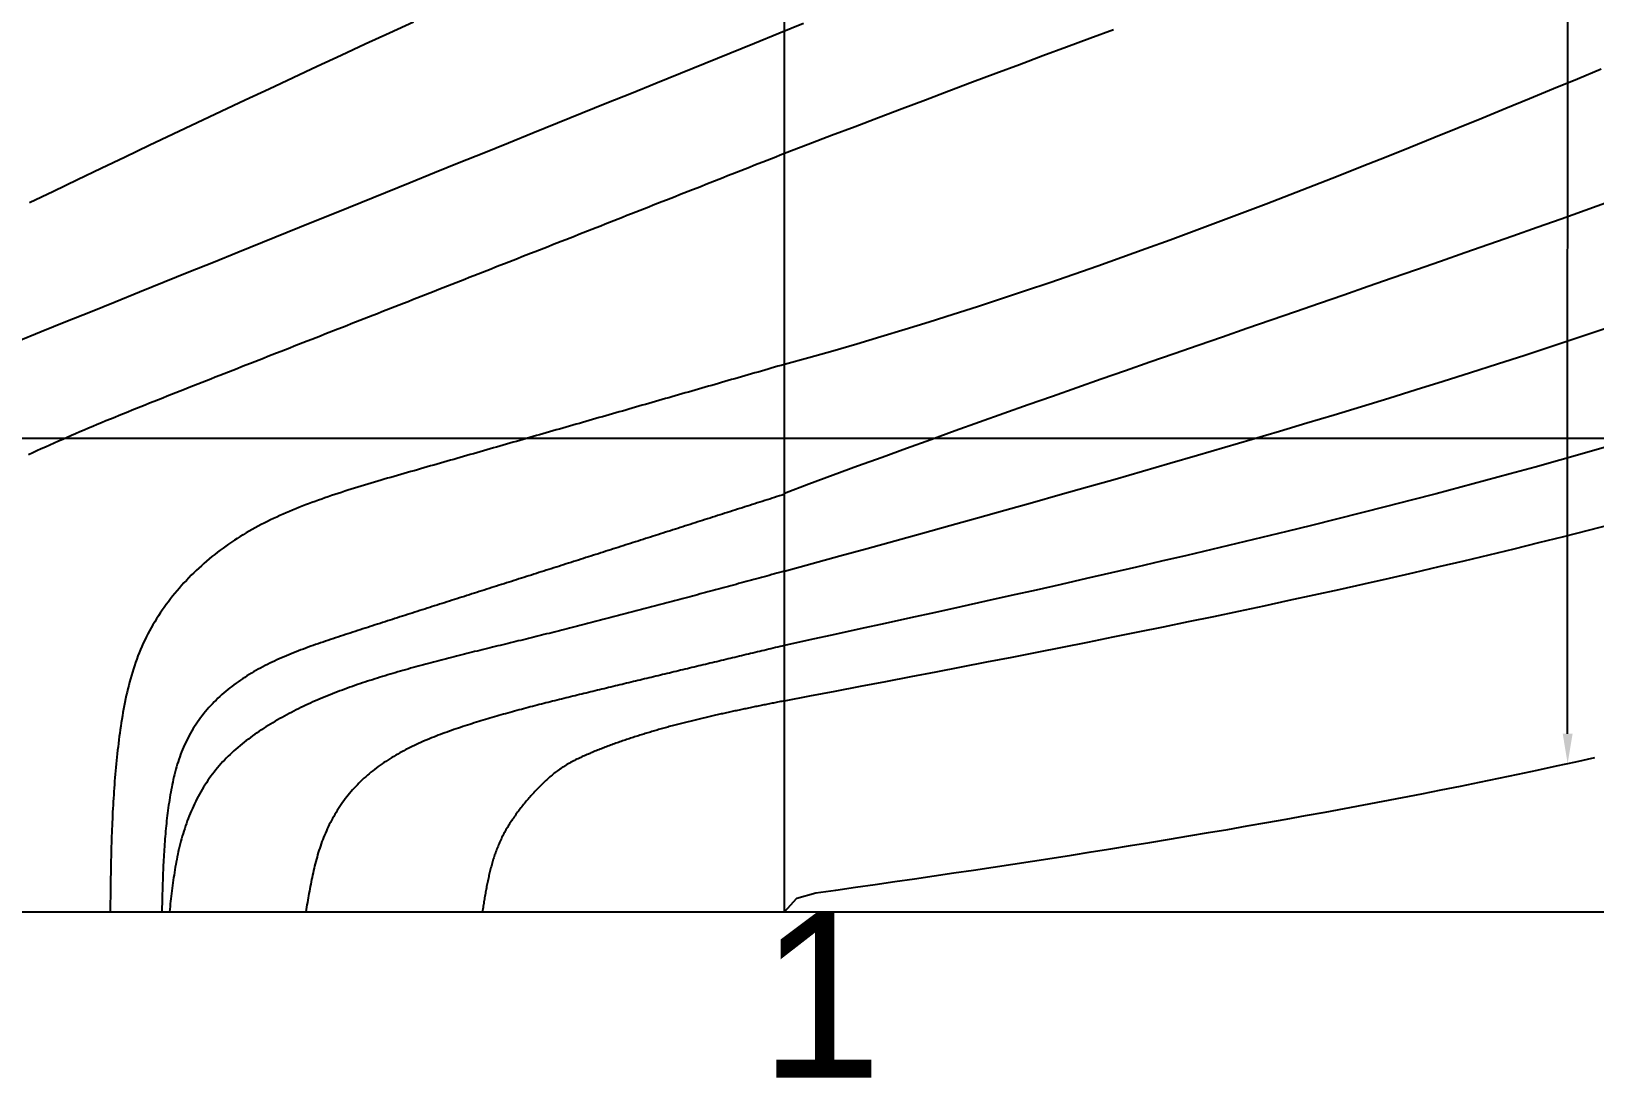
# Model space of a CAD drawing. Extents: x 3 to 181, y 2 to 128.
# Drawn here: x 25.64 to 35.11, y 55.95 to 62.29 of the extents above; entities that cross this region are included whole.
import ezdxf

# ---------------------------------------------------------------- set-up
doc = ezdxf.new("R2010")
doc.units = 0
doc.layers.get('0').update_dxf_attribs({"linetype": 'CONTINUOUS'})

msp = doc.modelspace()

# ---------------------------------------------------------------- linework, layer by layer
for p, q in [((30.2024, 56.9571), (30.2024, 68.4266)), ((30.2024, 56.9571), (30.2024, 68.0986)), ((16.439, 59.8244), (160.9547, 59.8244)), ((16.439, 56.9571), (154.073, 56.9571))]:
    msp.add_line(p, q)
at = {"linetype": 'BYBLOCK'}
msp.add_lwpolyline([(34.9439, 58.0353), (34.9473, 69.7827)], dxfattribs=at)
for points in [[(25.5531, 60.41, 0), (25.702, 60.4701, 0), (25.8508, 60.5301, 0), (25.9996, 60.5902, 0), (26.1485, 60.6503, 0), (26.2973, 60.7104, 0), (26.4462, 60.7705, 0), (26.595, 60.8307, 0), (26.7439, 60.8908, 0), (26.8927, 60.9509, 0), (27.0416, 61.011, 0), (27.1905, 61.0712, 0), (27.3393, 61.1313, 0), (27.4882, 61.1915, 0), (27.6371, 61.2516, 0), (27.786, 61.3118, 0), (27.9349, 61.3719, 0), (28.0837, 61.4321, 0), (28.2326, 61.4923, 0), (28.3815, 61.5525, 0), (28.5304, 61.6127, 0), (28.6793, 61.6729, 0), (28.8283, 61.7331, 0), (28.9772, 61.7934, 0), (29.1261, 61.8536, 0), (29.275, 61.9138, 0), (29.424, 61.9741, 0), (29.5729, 62.0344, 0), (29.7219, 62.0946, 0), (29.8708, 62.1549, 0), (30.0198, 62.2152, 0), (30.1687, 62.2755, 0), (30.3177, 62.3359, 0)], [(25.631, 61.2506, 0), (25.7757, 61.3203, 0), (25.9205, 61.3898, 0), (26.0653, 61.4591, 0), (26.2102, 61.5283, 0), (26.3552, 61.5974, 0), (26.5002, 61.6663, 0), (26.6454, 61.735, 0), (26.7906, 61.8035, 0), (26.9358, 61.8719, 0), (27.0812, 61.9401, 0), (27.2267, 62.0081, 0), (27.3722, 62.0758, 0), (27.5179, 62.1434, 0), (27.6636, 62.2107, 0), (27.8095, 62.2778, 0), (27.9555, 62.3447, 0)], [(30.2024, 61.5493, 0), (30.3447, 61.6036, 0), (30.487, 61.6578, 0), (30.6292, 61.7119, 0), (30.7714, 61.7659, 0), (30.9136, 61.8198, 0), (31.0558, 61.8735, 0), (31.198, 61.9271, 0), (31.3402, 61.9806, 0), (31.4824, 62.0339, 0), (31.6246, 62.0871, 0), (31.7668, 62.1401, 0), (31.9091, 62.193, 0), (32.0513, 62.2458, 0), (32.1936, 62.2984, 0)], [(35.147, 62.0586, 0), (35.0026, 61.9985, 0), (34.8582, 61.9386, 0), (34.7136, 61.8788, 0), (34.569, 61.8193, 0), (34.4243, 61.76, 0), (34.2794, 61.701, 0), (34.1346, 61.6423, 0), (33.9896, 61.5838, 0), (33.8445, 61.5258, 0), (33.6994, 61.4681, 0), (33.5542, 61.4108, 0), (33.409, 61.354, 0), (33.2637, 61.2976, 0), (33.1183, 61.2417, 0), (32.9729, 61.1863, 0), (32.8274, 61.1315, 0), (32.6818, 61.0773, 0), (32.5362, 61.0236, 0), (32.3906, 60.9706, 0), (32.2449, 60.9183, 0), (32.0992, 60.8666, 0), (31.9534, 60.8157, 0), (31.8076, 60.7655, 0), (31.6618, 60.7161, 0), (31.516, 60.6675, 0), (31.3701, 60.6197, 0), (31.2242, 60.5728, 0), (31.0782, 60.5268, 0), (30.9323, 60.4817, 0), (30.7863, 60.4375, 0), (30.6404, 60.3943, 0), (30.4944, 60.3521, 0), (30.3484, 60.3109, 0), (30.2024, 60.2708, 0)], [(25.6245, 59.7254, 0), (25.6503, 59.7374, 0), (25.6761, 59.7493, 0), (25.702, 59.7612, 0), (25.7279, 59.7729, 0), (25.7539, 59.7846, 0), (25.7798, 59.7963, 0), (25.8058, 59.8078, 0), (25.8319, 59.8193, 0), (25.858, 59.8307, 0), (25.8841, 59.842, 0), (25.9102, 59.8533, 0), (25.9364, 59.8645, 0), (25.9626, 59.8757, 0), (25.9888, 59.8868, 0), (26.015, 59.8979, 0), (26.0413, 59.9089, 0), (26.0676, 59.9198, 0), (26.0939, 59.9307, 0), (26.1203, 59.9416, 0), (26.1466, 59.9524, 0), (26.173, 59.9632, 0), (26.1994, 59.974, 0), (26.2258, 59.9847, 0), (26.2522, 59.9954, 0), (26.2787, 60.006, 0), (26.3051, 60.0166, 0), (26.3316, 60.0272, 0), (26.3581, 60.0378, 0), (26.3846, 60.0483, 0), (26.4111, 60.0588, 0), (26.4376, 60.0694, 0), (26.4641, 60.0798, 0), (26.4906, 60.0903, 0), (26.5171, 60.1008, 0), (26.5436, 60.1113, 0), (26.5701, 60.1217, 0), (26.5967, 60.1322, 0), (26.6232, 60.1426, 0), (26.6497, 60.1531, 0), (26.6762, 60.1635, 0), (26.7028, 60.174, 0), (26.7293, 60.1844, 0), (26.7558, 60.1948, 0), (26.7823, 60.2053, 0), (26.8088, 60.2157, 0), (26.8354, 60.2261, 0), (26.8619, 60.2366, 0), (26.8884, 60.247, 0), (26.9149, 60.2574, 0), (26.9414, 60.2678, 0), (26.968, 60.2783, 0), (26.9945, 60.2887, 0), (27.021, 60.2991, 0), (27.0475, 60.3095, 0), (27.0741, 60.3199, 0), (27.1006, 60.3303, 0), (27.1271, 60.3408, 0), (27.1536, 60.3512, 0), (27.1801, 60.3616, 0), (27.2066, 60.372, 0), (27.2332, 60.3824, 0), (27.2597, 60.3928, 0), (27.2862, 60.4032, 0), (27.3127, 60.4136, 0), (27.3392, 60.424, 0), (27.3658, 60.4344, 0), (27.3923, 60.4448, 0), (27.4188, 60.4552, 0), (27.4453, 60.4656, 0), (27.4718, 60.476, 0), (27.4984, 60.4864, 0), (27.5249, 60.4968, 0), (27.5514, 60.5072, 0), (27.5779, 60.5176, 0), (27.6044, 60.528, 0), (27.6309, 60.5384, 0), (27.6575, 60.5488, 0), (27.684, 60.5592, 0), (27.7105, 60.5696, 0), (27.737, 60.58, 0), (27.7635, 60.5904, 0), (27.79, 60.6007, 0), (27.8166, 60.6111, 0), (27.8431, 60.6215, 0), (27.8696, 60.6319, 0), (27.8961, 60.6423, 0), (27.9226, 60.6527, 0), (27.9491, 60.6631, 0), (27.9756, 60.6735, 0), (28.0022, 60.6839, 0), (28.0287, 60.6943, 0), (28.0552, 60.7047, 0), (28.0817, 60.7151, 0), (28.1082, 60.7255, 0), (28.1347, 60.7359, 0), (28.1612, 60.7463, 0), (28.1878, 60.7567, 0), (28.2143, 60.7671, 0), (28.2408, 60.7775, 0), (28.2673, 60.7879, 0), (28.2938, 60.7983, 0), (28.3203, 60.8087, 0), (28.3468, 60.8191, 0), (28.3733, 60.8295, 0), (28.3999, 60.8399, 0), (28.4264, 60.8503, 0), (28.4529, 60.8607, 0), (28.4794, 60.8711, 0), (28.5059, 60.8815, 0), (28.5324, 60.8919, 0), (28.5589, 60.9023, 0), (28.5854, 60.9128, 0), (28.612, 60.9232, 0), (28.6385, 60.9336, 0), (28.665, 60.944, 0), (28.6915, 60.9544, 0), (28.718, 60.9648, 0), (28.7445, 60.9753, 0), (28.771, 60.9857, 0), (28.7975, 60.9961, 0), (28.824, 61.0065, 0), (28.8505, 61.017, 0), (28.8771, 61.0274, 0), (28.9036, 61.0378, 0), (28.9301, 61.0482, 0), (28.9566, 61.0587, 0), (28.9831, 61.0691, 0), (29.0096, 61.0795, 0), (29.0361, 61.0899, 0), (29.0626, 61.1004, 0), (29.0891, 61.1108, 0), (29.1156, 61.1212, 0), (29.1421, 61.1317, 0), (29.1687, 61.1421, 0), (29.1952, 61.1525, 0), (29.2217, 61.163, 0), (29.2482, 61.1734, 0), (29.2747, 61.1838, 0), (29.3012, 61.1943, 0), (29.3277, 61.2047, 0), (29.3542, 61.2151, 0), (29.3807, 61.2256, 0), (29.4072, 61.236, 0), (29.4337, 61.2464, 0), (29.4602, 61.2569, 0), (29.4867, 61.2673, 0), (29.5133, 61.2778, 0), (29.5398, 61.2882, 0), (29.5663, 61.2986, 0), (29.5928, 61.3091, 0), (29.6193, 61.3195, 0), (29.6458, 61.33, 0), (29.6723, 61.3404, 0), (29.6988, 61.3508, 0), (29.7253, 61.3613, 0), (29.7518, 61.3717, 0), (29.7783, 61.3822, 0), (29.8048, 61.3926, 0), (29.8313, 61.4031, 0), (29.8578, 61.4135, 0), (29.8844, 61.4239, 0), (29.9109, 61.4344, 0), (29.9374, 61.4448, 0), (29.9639, 61.4553, 0), (29.9904, 61.4657, 0), (30.0169, 61.4762, 0), (30.0434, 61.4866, 0), (30.0699, 61.4971, 0), (30.0964, 61.5075, 0), (30.1229, 61.5179, 0), (30.1494, 61.5284, 0), (30.1759, 61.5388, 0), (30.2024, 61.5493, 0)], [(30.2024, 59.4921, 0), (30.35, 59.5472, 0), (30.4975, 59.6018, 0), (30.645, 59.6561, 0), (30.7926, 59.7101, 0), (30.9401, 59.7637, 0), (31.0875, 59.817, 0), (31.235, 59.87, 0), (31.3825, 59.9227, 0), (31.5299, 59.9752, 0), (31.6772, 60.0274, 0), (31.8246, 60.0794, 0), (31.9719, 60.1312, 0), (32.1192, 60.1828, 0), (32.2664, 60.2343, 0), (32.4135, 60.2856, 0), (32.5607, 60.3367, 0), (32.7077, 60.3878, 0), (32.8547, 60.4388, 0), (33.0017, 60.4897, 0), (33.1485, 60.5405, 0), (33.2953, 60.5913, 0), (33.442, 60.6421, 0), (33.5887, 60.6929, 0), (33.7352, 60.7437, 0), (33.8817, 60.7945, 0), (34.0281, 60.8454, 0), (34.1744, 60.8963, 0), (34.3206, 60.9474, 0), (34.4667, 60.9985, 0), (34.6127, 61.0498, 0), (34.7586, 61.1012, 0), (34.9044, 61.1528, 0), (35.0501, 61.2046, 0), (35.1956, 61.2566, 0)], [(30.2024, 59.0191, 0), (30.3693, 59.0651, 0), (30.5363, 59.1112, 0), (30.7031, 59.1572, 0), (30.87, 59.2034, 0), (31.0368, 59.2496, 0), (31.2036, 59.2959, 0), (31.3704, 59.3423, 0), (31.5371, 59.3889, 0), (31.7037, 59.4357, 0), (31.8703, 59.4826, 0), (32.0368, 59.5297, 0), (32.2032, 59.577, 0), (32.3695, 59.6246, 0), (32.5357, 59.6725, 0), (32.7018, 59.7206, 0), (32.8678, 59.769, 0), (33.0337, 59.8178, 0), (33.1994, 59.8669, 0), (33.365, 59.9163, 0), (33.5305, 59.9662, 0), (33.6958, 60.0164, 0), (33.8609, 60.0671, 0), (34.0259, 60.1182, 0), (34.1907, 60.1698, 0), (34.3553, 60.2219, 0), (34.5197, 60.2744, 0), (34.6839, 60.3275, 0), (34.8479, 60.3812, 0), (35.0117, 60.4354, 0), (35.1753, 60.4901, 0)], [(30.2024, 60.2708, 0), (30.1824, 60.2651, 0), (30.1623, 60.2593, 0), (30.1423, 60.2536, 0), (30.1222, 60.2478, 0), (30.1022, 60.2421, 0), (30.0822, 60.2363, 0), (30.0621, 60.2305, 0), (30.0421, 60.2248, 0), (30.022, 60.219, 0), (30.002, 60.2133, 0), (29.9819, 60.2075, 0), (29.9619, 60.2018, 0), (29.9418, 60.196, 0), (29.9218, 60.1903, 0), (29.9017, 60.1845, 0), (29.8817, 60.1787, 0), (29.8617, 60.173, 0), (29.8416, 60.1672, 0), (29.8216, 60.1615, 0), (29.8015, 60.1557, 0), (29.7815, 60.15, 0), (29.7614, 60.1442, 0), (29.7414, 60.1385, 0), (29.7213, 60.1327, 0), (29.7013, 60.1269, 0), (29.6813, 60.1212, 0), (29.6612, 60.1154, 0), (29.6412, 60.1097, 0), (29.6211, 60.1039, 0), (29.6011, 60.0982, 0), (29.581, 60.0924, 0), (29.561, 60.0867, 0), (29.541, 60.0809, 0), (29.5209, 60.0752, 0), (29.5009, 60.0694, 0), (29.4808, 60.0637, 0), (29.4608, 60.0579, 0), (29.4407, 60.0522, 0), (29.4207, 60.0464, 0), (29.4007, 60.0407, 0), (29.3806, 60.0349, 0), (29.3606, 60.0292, 0), (29.3405, 60.0234, 0), (29.3205, 60.0177, 0), (29.3005, 60.0119, 0), (29.2804, 60.0062, 0), (29.2604, 60.0004, 0), (29.2404, 59.9947, 0), (29.2203, 59.9889, 0), (29.2003, 59.9832, 0), (29.1802, 59.9774, 0), (29.1602, 59.9717, 0), (29.1402, 59.9659, 0), (29.1201, 59.9602, 0), (29.1001, 59.9544, 0), (29.0801, 59.9487, 0), (29.06, 59.9429, 0), (29.04, 59.9372, 0), (29.02, 59.9314, 0), (28.9999, 59.9257, 0), (28.9799, 59.9199, 0), (28.9599, 59.9142, 0), (28.9398, 59.9085, 0), (28.9198, 59.9027, 0), (28.8998, 59.897, 0), (28.8797, 59.8912, 0), (28.8597, 59.8855, 0), (28.8397, 59.8797, 0), (28.8197, 59.874, 0), (28.7996, 59.8683, 0), (28.7796, 59.8625, 0), (28.7596, 59.8568, 0), (28.7395, 59.851, 0), (28.7195, 59.8453, 0), (28.6995, 59.8396, 0), (28.6795, 59.8338, 0), (28.6594, 59.8281, 0), (28.6394, 59.8223, 0), (28.6194, 59.8166, 0), (28.5994, 59.8109, 0), (28.5794, 59.8051, 0), (28.5593, 59.7994, 0), (28.5393, 59.7937, 0), (28.5193, 59.7879, 0), (28.4993, 59.7822, 0), (28.4793, 59.7765, 0), (28.4592, 59.7707, 0), (28.4392, 59.765, 0), (28.4192, 59.7593, 0), (28.3992, 59.7535, 0), (28.3792, 59.7478, 0), (28.3592, 59.7421, 0), (28.3391, 59.7363, 0), (28.3191, 59.7306, 0), (28.2991, 59.7249, 0), (28.2791, 59.7192, 0), (28.2591, 59.7134, 0), (28.2391, 59.7077, 0), (28.2191, 59.702, 0), (28.1991, 59.6962, 0), (28.1791, 59.6905, 0), (28.159, 59.6848, 0), (28.139, 59.6791, 0), (28.119, 59.6734, 0), (28.099, 59.6676, 0), (28.079, 59.6619, 0), (28.059, 59.6562, 0), (28.039, 59.6505, 0), (28.019, 59.6447, 0), (27.999, 59.639, 0), (27.979, 59.6333, 0), (27.959, 59.6276, 0), (27.939, 59.6219, 0), (27.919, 59.6161, 0), (27.899, 59.6104, 0), (27.879, 59.6047, 0), (27.859, 59.5989, 0), (27.839, 59.5931, 0), (27.819, 59.5873, 0), (27.799, 59.5815, 0), (27.779, 59.5757, 0), (27.759, 59.5698, 0), (27.739, 59.5639, 0), (27.719, 59.558, 0), (27.699, 59.552, 0), (27.679, 59.546, 0), (27.659, 59.54, 0), (27.639, 59.5339, 0), (27.619, 59.5277, 0), (27.599, 59.5216, 0), (27.5791, 59.5153, 0), (27.5591, 59.509, 0), (27.5391, 59.5027, 0), (27.5191, 59.4963, 0), (27.4992, 59.4898, 0), (27.4792, 59.4832, 0), (27.4593, 59.4765, 0), (27.4394, 59.4698, 0), (27.4196, 59.463, 0), (27.3998, 59.4561, 0), (27.38, 59.449, 0), (27.3603, 59.4419, 0), (27.3406, 59.4347, 0), (27.3209, 59.4274, 0), (27.3013, 59.4199, 0), (27.2817, 59.4123, 0), (27.2622, 59.4046, 0), (27.2428, 59.3968, 0), (27.2234, 59.3889, 0), (27.2041, 59.3808, 0), (27.1849, 59.3725, 0), (27.1657, 59.3641, 0), (27.1466, 59.3556, 0), (27.1276, 59.3469, 0), (27.1086, 59.3381, 0), (27.0898, 59.3291, 0), (27.071, 59.3199, 0), (27.0524, 59.3105, 0), (27.0338, 59.301, 0), (27.0153, 59.2913, 0), (26.9969, 59.2814, 0), (26.9787, 59.2713, 0), (26.9605, 59.261, 0), (26.9424, 59.2505, 0), (26.9245, 59.2398, 0), (26.9067, 59.2289, 0), (26.889, 59.2178, 0), (26.8714, 59.2065, 0), (26.8539, 59.1949, 0), (26.8366, 59.1832, 0), (26.8194, 59.1712, 0), (26.8024, 59.1589, 0), (26.7855, 59.1464, 0), (26.7687, 59.1337, 0), (26.7521, 59.1208, 0), (26.7356, 59.1076, 0), (26.7193, 59.0942, 0), (26.7032, 59.0806, 0), (26.6872, 59.0667, 0), (26.6714, 59.0526, 0), (26.6558, 59.0384, 0), (26.6404, 59.0239, 0), (26.6251, 59.0092, 0), (26.6101, 58.9942, 0), (26.5953, 58.9791, 0), (26.5806, 58.9638, 0), (26.5662, 58.9483, 0), (26.552, 58.9326, 0), (26.538, 58.9167, 0), (26.5242, 58.9006, 0), (26.5106, 58.8844, 0), (26.4973, 58.8679, 0), (26.4842, 58.8513, 0), (26.4714, 58.8345, 0), (26.4588, 58.8176, 0), (26.4465, 58.8004, 0), (26.4344, 58.7831, 0), (26.4226, 58.7657, 0), (26.411, 58.748, 0), (26.3997, 58.7303, 0), (26.3887, 58.7124, 0), (26.378, 58.6943, 0), (26.3676, 58.6761, 0), (26.3574, 58.6577, 0), (26.3476, 58.6392, 0), (26.3381, 58.6206, 0), (26.3288, 58.6018, 0), (26.3199, 58.5829, 0), (26.3113, 58.5639, 0), (26.303, 58.5447, 0), (26.295, 58.5254, 0), (26.2874, 58.506, 0), (26.28, 58.4866, 0), (26.273, 58.4669, 0), (26.2662, 58.4472, 0), (26.2597, 58.4274, 0), (26.2535, 58.4075, 0), (26.2476, 58.3876, 0), (26.2419, 58.3675, 0), (26.2364, 58.3474, 0), (26.2312, 58.3271, 0), (26.2262, 58.3069, 0), (26.2214, 58.2865, 0), (26.2168, 58.2661, 0), (26.2124, 58.2456, 0), (26.2082, 58.2251, 0), (26.2042, 58.2046, 0), (26.2003, 58.184, 0), (26.1966, 58.1633, 0), (26.1931, 58.1427, 0), (26.1897, 58.122, 0), (26.1865, 58.1013, 0), (26.1833, 58.0806, 0), (26.1803, 58.0598, 0), (26.1774, 58.0391, 0), (26.1746, 58.0183, 0), (26.1719, 57.9976, 0), (26.1693, 57.9768, 0), (26.1668, 57.9561, 0), (26.1643, 57.9353, 0), (26.162, 57.9145, 0), (26.1598, 57.8938, 0), (26.1576, 57.873, 0), (26.1555, 57.8522, 0), (26.1535, 57.8314, 0), (26.1516, 57.8107, 0), (26.1498, 57.7899, 0), (26.1481, 57.7691, 0), (26.1464, 57.7483, 0), (26.1448, 57.7275, 0), (26.1432, 57.7067, 0), (26.1418, 57.6859, 0), (26.1404, 57.6651, 0), (26.139, 57.6443, 0), (26.1378, 57.6235, 0), (26.1366, 57.6027, 0), (26.1354, 57.5819, 0), (26.1343, 57.5611, 0), (26.1333, 57.5403, 0), (26.1323, 57.5195, 0), (26.1314, 57.4987, 0), (26.1305, 57.4778, 0), (26.1297, 57.457, 0), (26.1289, 57.4362, 0), (26.1282, 57.4154, 0), (26.1275, 57.3946, 0), (26.1268, 57.3737, 0), (26.1262, 57.3529, 0), (26.1257, 57.3321, 0), (26.1251, 57.3113, 0), (26.1246, 57.2904, 0), (26.1241, 57.2696, 0), (26.1237, 57.2488, 0), (26.1232, 57.2279, 0), (26.1228, 57.2071, 0), (26.1225, 57.1863, 0), (26.1221, 57.1654, 0), (26.1218, 57.1446, 0), (26.1215, 57.1238, 0), (26.1212, 57.1029, 0), (26.1209, 57.0821, 0), (26.1206, 57.0612, 0), (26.1203, 57.0404, 0), (26.1201, 57.0196, 0), (26.1198, 56.9987, 0), (26.1196, 56.9779, 0), (26.1193, 56.9571, 0)], [(35.1939, 59.777, 0), (35.0449, 59.7341, 0), (34.8957, 59.6917, 0), (34.7463, 59.6499, 0), (34.5967, 59.6087, 0), (34.4469, 59.568, 0), (34.2969, 59.5278, 0), (34.1468, 59.4881, 0), (33.9965, 59.4489, 0), (33.846, 59.4101, 0), (33.6954, 59.3718, 0), (33.5446, 59.3339, 0), (33.3936, 59.2964, 0), (33.2426, 59.2593, 0), (33.0914, 59.2226, 0), (32.9401, 59.1862, 0), (32.7886, 59.1501, 0), (32.6371, 59.1143, 0), (32.4854, 59.0789, 0), (32.3337, 59.0437, 0), (32.1818, 59.0087, 0), (32.0299, 58.974, 0), (31.8779, 58.9395, 0), (31.7258, 58.9053, 0), (31.5736, 58.8712, 0), (31.4214, 58.8372, 0), (31.2692, 58.8035, 0), (31.1169, 58.7698, 0), (30.9645, 58.7363, 0), (30.8121, 58.7028, 0), (30.6597, 58.6694, 0), (30.5073, 58.6361, 0), (30.3549, 58.6028, 0), (30.2024, 58.5695, 0)], [(30.2024, 59.485, 0), (30.1874, 59.4802, 0), (30.1724, 59.4754, 0), (30.1573, 59.4706, 0), (30.1423, 59.4658, 0), (30.1273, 59.461, 0), (30.1123, 59.4562, 0), (30.0972, 59.4514, 0), (30.0822, 59.4466, 0), (30.0672, 59.4418, 0), (30.0521, 59.437, 0), (30.0371, 59.4322, 0), (30.0221, 59.4274, 0), (30.007, 59.4226, 0), (29.992, 59.4178, 0), (29.977, 59.413, 0), (29.9619, 59.4082, 0), (29.9469, 59.4034, 0), (29.9319, 59.3986, 0), (29.9169, 59.3938, 0), (29.9018, 59.389, 0), (29.8868, 59.3842, 0), (29.8718, 59.3794, 0), (29.8567, 59.3746, 0), (29.8417, 59.3698, 0), (29.8267, 59.365, 0), (29.8116, 59.3602, 0), (29.7966, 59.3554, 0), (29.7816, 59.3506, 0), (29.7666, 59.3458, 0), (29.7515, 59.341, 0), (29.7365, 59.3362, 0), (29.7215, 59.3314, 0), (29.7064, 59.3266, 0), (29.6914, 59.3218, 0), (29.6764, 59.317, 0), (29.6613, 59.3122, 0), (29.6463, 59.3074, 0), (29.6313, 59.3026, 0), (29.6163, 59.2978, 0), (29.6012, 59.293, 0), (29.5862, 59.2882, 0), (29.5712, 59.2834, 0), (29.5561, 59.2786, 0), (29.5411, 59.2738, 0), (29.5261, 59.269, 0), (29.5111, 59.2642, 0), (29.496, 59.2594, 0), (29.481, 59.2546, 0), (29.466, 59.2498, 0), (29.4509, 59.245, 0), (29.4359, 59.2402, 0), (29.4209, 59.2354, 0), (29.4059, 59.2306, 0), (29.3908, 59.2258, 0), (29.3758, 59.221, 0), (29.3608, 59.2162, 0), (29.3457, 59.2114, 0), (29.3307, 59.2067, 0), (29.3157, 59.2019, 0), (29.3007, 59.1971, 0), (29.2856, 59.1923, 0), (29.2706, 59.1875, 0), (29.2556, 59.1827, 0), (29.2405, 59.1779, 0), (29.2255, 59.1731, 0), (29.2105, 59.1683, 0), (29.1955, 59.1635, 0), (29.1804, 59.1587, 0), (29.1654, 59.1539, 0), (29.1504, 59.1491, 0), (29.1354, 59.1443, 0), (29.1203, 59.1396, 0), (29.1053, 59.1348, 0), (29.0903, 59.13, 0), (29.0753, 59.1252, 0), (29.0602, 59.1204, 0), (29.0452, 59.1156, 0), (29.0302, 59.1108, 0), (29.0151, 59.106, 0), (29.0001, 59.1012, 0), (28.9851, 59.0964, 0), (28.9701, 59.0917, 0), (28.955, 59.0869, 0), (28.94, 59.0821, 0), (28.925, 59.0773, 0), (28.91, 59.0725, 0), (28.8949, 59.0677, 0), (28.8799, 59.0629, 0), (28.8649, 59.0581, 0), (28.8499, 59.0534, 0), (28.8348, 59.0486, 0), (28.8198, 59.0438, 0), (28.8048, 59.039, 0), (28.7898, 59.0342, 0), (28.7748, 59.0294, 0), (28.7597, 59.0246, 0), (28.7447, 59.0199, 0), (28.7297, 59.0151, 0), (28.7147, 59.0103, 0), (28.6996, 59.0055, 0), (28.6846, 59.0007, 0), (28.6696, 58.9959, 0), (28.6546, 58.9912, 0), (28.6395, 58.9864, 0), (28.6245, 58.9816, 0), (28.6095, 58.9768, 0), (28.5945, 58.972, 0), (28.5795, 58.9673, 0), (28.5644, 58.9625, 0), (28.5494, 58.9577, 0), (28.5344, 58.9529, 0), (28.5194, 58.9481, 0), (28.5044, 58.9434, 0), (28.4893, 58.9386, 0), (28.4743, 58.9338, 0), (28.4593, 58.929, 0), (28.4443, 58.9243, 0), (28.4292, 58.9195, 0), (28.4142, 58.9147, 0), (28.3992, 58.9099, 0), (28.3842, 58.9051, 0), (28.3692, 58.9004, 0), (28.3541, 58.8956, 0), (28.3391, 58.8908, 0), (28.3241, 58.886, 0), (28.3091, 58.8812, 0), (28.2941, 58.8765, 0), (28.2791, 58.8717, 0), (28.264, 58.8669, 0), (28.249, 58.8621, 0), (28.234, 58.8573, 0), (28.219, 58.8525, 0), (28.204, 58.8478, 0), (28.1889, 58.843, 0), (28.1739, 58.8382, 0), (28.1589, 58.8334, 0), (28.1439, 58.8286, 0), (28.1289, 58.8238, 0), (28.1138, 58.819, 0), (28.0988, 58.8142, 0), (28.0838, 58.8094, 0), (28.0688, 58.8046, 0), (28.0538, 58.7998, 0), (28.0387, 58.795, 0), (28.0237, 58.7902, 0), (28.0087, 58.7854, 0), (27.9937, 58.7806, 0), (27.9787, 58.7758, 0), (27.9637, 58.771, 0), (27.9486, 58.7661, 0), (27.9336, 58.7613, 0), (27.9186, 58.7565, 0), (27.9036, 58.7517, 0), (27.8886, 58.7469, 0), (27.8735, 58.742, 0), (27.8585, 58.7372, 0), (27.8435, 58.7324, 0), (27.8285, 58.7275, 0), (27.8135, 58.7227, 0), (27.7984, 58.7178, 0), (27.7834, 58.713, 0), (27.7684, 58.7082, 0), (27.7534, 58.7033, 0), (27.7384, 58.6985, 0), (27.7233, 58.6936, 0), (27.7083, 58.6887, 0), (27.6933, 58.6839, 0), (27.6783, 58.679, 0), (27.6633, 58.6741, 0), (27.6482, 58.6693, 0), (27.6332, 58.6644, 0), (27.6182, 58.6595, 0), (27.6032, 58.6546, 0), (27.5881, 58.6497, 0), (27.5731, 58.6448, 0), (27.5581, 58.6399, 0), (27.5431, 58.635, 0), (27.5281, 58.6301, 0), (27.513, 58.6252, 0), (27.498, 58.6203, 0), (27.483, 58.6154, 0), (27.468, 58.6104, 0), (27.453, 58.6054, 0), (27.438, 58.6004, 0), (27.423, 58.5954, 0), (27.408, 58.5904, 0), (27.3931, 58.5852, 0), (27.3781, 58.5801, 0), (27.3632, 58.5749, 0), (27.3483, 58.5697, 0), (27.3335, 58.5644, 0), (27.3186, 58.559, 0), (27.3038, 58.5536, 0), (27.289, 58.5481, 0), (27.2742, 58.5425, 0), (27.2595, 58.5369, 0), (27.2448, 58.5312, 0), (27.2301, 58.5253, 0), (27.2155, 58.5194, 0), (27.2009, 58.5135, 0), (27.1863, 58.5074, 0), (27.1718, 58.5012, 0), (27.1574, 58.4949, 0), (27.1429, 58.4885, 0), (27.1286, 58.482, 0), (27.1142, 58.4753, 0), (27.1, 58.4686, 0), (27.0858, 58.4617, 0), (27.0716, 58.4547, 0), (27.0575, 58.4475, 0), (27.0435, 58.4402, 0), (27.0295, 58.4328, 0), (27.0156, 58.4252, 0), (27.0017, 58.4175, 0), (26.988, 58.4096, 0), (26.9743, 58.4016, 0), (26.9608, 58.3934, 0), (26.9473, 58.3851, 0), (26.9339, 58.3766, 0), (26.9206, 58.3679, 0), (26.9075, 58.3591, 0), (26.8944, 58.3501, 0), (26.8815, 58.341, 0), (26.8687, 58.3316, 0), (26.8561, 58.3221, 0), (26.8436, 58.3124, 0), (26.8312, 58.3025, 0), (26.819, 58.2925, 0), (26.8069, 58.2822, 0), (26.795, 58.2718, 0), (26.7833, 58.2612, 0), (26.7717, 58.2504, 0), (26.7603, 58.2394, 0), (26.7491, 58.2281, 0), (26.7381, 58.2167, 0), (26.7273, 58.2051, 0), (26.7167, 58.1933, 0), (26.7062, 58.1814, 0), (26.696, 58.1692, 0), (26.686, 58.1569, 0), (26.6761, 58.1444, 0), (26.6665, 58.1318, 0), (26.6572, 58.1189, 0), (26.648, 58.1059, 0), (26.6391, 58.0928, 0), (26.6304, 58.0795, 0), (26.622, 58.0661, 0), (26.6138, 58.0525, 0), (26.6058, 58.0388, 0), (26.5981, 58.025, 0), (26.5906, 58.011, 0), (26.5834, 57.997, 0), (26.5765, 57.9827, 0), (26.5699, 57.9684, 0), (26.5635, 57.954, 0), (26.5573, 57.9394, 0), (26.5515, 57.9248, 0), (26.5458, 57.9101, 0), (26.5405, 57.8952, 0), (26.5353, 57.8803, 0), (26.5304, 57.8653, 0), (26.5257, 57.8503, 0), (26.5212, 57.8351, 0), (26.5169, 57.8199, 0), (26.5128, 57.8046, 0), (26.5088, 57.7893, 0), (26.5051, 57.7739, 0), (26.5015, 57.7584, 0), (26.4981, 57.743, 0), (26.4948, 57.7274, 0), (26.4917, 57.7119, 0), (26.4887, 57.6963, 0), (26.4859, 57.6807, 0), (26.4832, 57.6651, 0), (26.4805, 57.6494, 0), (26.478, 57.6338, 0), (26.4756, 57.6181, 0), (26.4733, 57.6024, 0), (26.4711, 57.5867, 0), (26.4689, 57.5711, 0), (26.4669, 57.5554, 0), (26.4649, 57.5397, 0), (26.463, 57.524, 0), (26.4612, 57.5083, 0), (26.4595, 57.4926, 0), (26.4579, 57.4769, 0), (26.4563, 57.4612, 0), (26.4548, 57.4455, 0), (26.4534, 57.4298, 0), (26.452, 57.414, 0), (26.4507, 57.3983, 0), (26.4495, 57.3826, 0), (26.4483, 57.3669, 0), (26.4472, 57.3511, 0), (26.4462, 57.3354, 0), (26.4452, 57.3196, 0), (26.4442, 57.3039, 0), (26.4433, 57.2882, 0), (26.4425, 57.2724, 0), (26.4417, 57.2567, 0), (26.4409, 57.2409, 0), (26.4402, 57.2251, 0), (26.4395, 57.2094, 0), (26.4389, 57.1936, 0), (26.4382, 57.1779, 0), (26.4377, 57.1621, 0), (26.4371, 57.1463, 0), (26.4366, 57.1306, 0), (26.4361, 57.1148, 0), (26.4356, 57.099, 0), (26.4352, 57.0833, 0), (26.4347, 57.0675, 0), (26.4343, 57.0517, 0), (26.4339, 57.0359, 0), (26.4335, 57.0202, 0), (26.4331, 57.0044, 0), (26.4327, 56.9886, 0), (26.4323, 56.9728, 0), (26.432, 56.9571, 0)], [(30.2024, 58.2348, 0), (30.3556, 58.264, 0), (30.5087, 58.2932, 0), (30.6618, 58.3225, 0), (30.815, 58.3518, 0), (30.968, 58.3811, 0), (31.1211, 58.4106, 0), (31.2741, 58.4402, 0), (31.4271, 58.4699, 0), (31.58, 58.4997, 0), (31.7329, 58.5297, 0), (31.8857, 58.5599, 0), (32.0385, 58.5903, 0), (32.1912, 58.6209, 0), (32.3438, 58.6518, 0), (32.4963, 58.6829, 0), (32.6487, 58.7142, 0), (32.801, 58.7459, 0), (32.9533, 58.7779, 0), (33.1054, 58.8102, 0), (33.2574, 58.8428, 0), (33.4093, 58.8758, 0), (33.5611, 58.9092, 0), (33.7127, 58.943, 0), (33.8642, 58.9772, 0), (34.0155, 59.0118, 0), (34.1667, 59.0469, 0), (34.3178, 59.0824, 0), (34.4687, 59.1185, 0), (34.6194, 59.155, 0), (34.7699, 59.1921, 0), (34.9203, 59.2297, 0), (35.0704, 59.2679, 0), (35.2204, 59.3067, 0)], [(30.2024, 59.0191, 0), (30.187, 59.0149, 0), (30.1715, 59.0107, 0), (30.156, 59.0066, 0), (30.1406, 59.0024, 0), (30.1251, 58.9982, 0), (30.1096, 58.994, 0), (30.0941, 58.9898, 0), (30.0787, 58.9856, 0), (30.0632, 58.9814, 0), (30.0477, 58.9772, 0), (30.0323, 58.973, 0), (30.0168, 58.9689, 0), (30.0013, 58.9647, 0), (29.9858, 58.9605, 0), (29.9704, 58.9563, 0), (29.9549, 58.9521, 0), (29.9394, 58.9479, 0), (29.924, 58.9438, 0), (29.9085, 58.9396, 0), (29.893, 58.9354, 0), (29.8775, 58.9312, 0), (29.8621, 58.9271, 0), (29.8466, 58.9229, 0), (29.8311, 58.9187, 0), (29.8156, 58.9146, 0), (29.8002, 58.9104, 0), (29.7847, 58.9062, 0), (29.7692, 58.9021, 0), (29.7537, 58.8979, 0), (29.7383, 58.8937, 0), (29.7228, 58.8896, 0), (29.7073, 58.8854, 0), (29.6918, 58.8813, 0), (29.6763, 58.8771, 0), (29.6609, 58.873, 0), (29.6454, 58.8688, 0), (29.6299, 58.8647, 0), (29.6144, 58.8606, 0), (29.5989, 58.8564, 0), (29.5834, 58.8523, 0), (29.568, 58.8481, 0), (29.5525, 58.844, 0), (29.537, 58.8399, 0), (29.5215, 58.8358, 0), (29.506, 58.8317, 0), (29.4905, 58.8275, 0), (29.475, 58.8234, 0), (29.4596, 58.8193, 0), (29.4441, 58.8152, 0), (29.4286, 58.8111, 0), (29.4131, 58.807, 0), (29.3976, 58.8029, 0), (29.3821, 58.7988, 0), (29.3666, 58.7947, 0), (29.3511, 58.7907, 0), (29.3356, 58.7866, 0), (29.3201, 58.7825, 0), (29.3046, 58.7784, 0), (29.2891, 58.7744, 0), (29.2736, 58.7703, 0), (29.2581, 58.7662, 0), (29.2426, 58.7622, 0), (29.2271, 58.7581, 0), (29.2116, 58.7541, 0), (29.1961, 58.75, 0), (29.1806, 58.746, 0), (29.1651, 58.742, 0), (29.1496, 58.738, 0), (29.1341, 58.7339, 0), (29.1186, 58.7299, 0), (29.103, 58.7259, 0), (29.0875, 58.7219, 0), (29.072, 58.7179, 0), (29.0565, 58.7139, 0), (29.041, 58.7099, 0), (29.0255, 58.7059, 0), (29.0099, 58.7019, 0), (28.9944, 58.698, 0), (28.9789, 58.694, 0), (28.9634, 58.69, 0), (28.9478, 58.6861, 0), (28.9323, 58.6821, 0), (28.9168, 58.6782, 0), (28.9013, 58.6743, 0), (28.8857, 58.6703, 0), (28.8702, 58.6664, 0), (28.8547, 58.6625, 0), (28.8391, 58.6586, 0), (28.8236, 58.6546, 0), (28.808, 58.6507, 0), (28.7925, 58.6469, 0), (28.777, 58.643, 0), (28.7614, 58.6391, 0), (28.7459, 58.6352, 0), (28.7303, 58.6313, 0), (28.7148, 58.6275, 0), (28.6992, 58.6236, 0), (28.6837, 58.6198, 0), (28.6681, 58.6159, 0), (28.6526, 58.6121, 0), (28.637, 58.6083, 0), (28.6215, 58.6045, 0), (28.6059, 58.6006, 0), (28.5903, 58.5968, 0), (28.5748, 58.593, 0), (28.5592, 58.5892, 0), (28.5437, 58.5854, 0), (28.5281, 58.5816, 0), (28.5125, 58.5779, 0), (28.497, 58.5741, 0), (28.4814, 58.5703, 0), (28.4658, 58.5665, 0), (28.4503, 58.5627, 0), (28.4347, 58.5589, 0), (28.4191, 58.5551, 0), (28.4036, 58.5513, 0), (28.388, 58.5475, 0), (28.3725, 58.5437, 0), (28.3569, 58.5399, 0), (28.3413, 58.536, 0), (28.3258, 58.5322, 0), (28.3102, 58.5284, 0), (28.2947, 58.5245, 0), (28.2791, 58.5206, 0), (28.2636, 58.5168, 0), (28.248, 58.5129, 0), (28.2325, 58.509, 0), (28.217, 58.5051, 0), (28.2014, 58.5011, 0), (28.1859, 58.4972, 0), (28.1704, 58.4932, 0), (28.1549, 58.4892, 0), (28.1393, 58.4852, 0), (28.1238, 58.4812, 0), (28.1083, 58.4772, 0), (28.0928, 58.4731, 0), (28.0773, 58.4691, 0), (28.0618, 58.465, 0), (28.0463, 58.4608, 0), (28.0309, 58.4567, 0), (28.0154, 58.4525, 0), (27.9999, 58.4483, 0), (27.9844, 58.4441, 0), (27.969, 58.4398, 0), (27.9535, 58.4356, 0), (27.9381, 58.4312, 0), (27.9226, 58.4269, 0), (27.9072, 58.4225, 0), (27.8918, 58.4181, 0), (27.8764, 58.4137, 0), (27.861, 58.4092, 0), (27.8456, 58.4047, 0), (27.8302, 58.4002, 0), (27.8148, 58.3956, 0), (27.7994, 58.391, 0), (27.784, 58.3864, 0), (27.7687, 58.3817, 0), (27.7534, 58.377, 0), (27.738, 58.3722, 0), (27.7227, 58.3674, 0), (27.7074, 58.3625, 0), (27.6921, 58.3576, 0), (27.6768, 58.3527, 0), (27.6616, 58.3476, 0), (27.6463, 58.3426, 0), (27.6311, 58.3375, 0), (27.6159, 58.3323, 0), (27.6008, 58.327, 0), (27.5856, 58.3217, 0), (27.5705, 58.3164, 0), (27.5554, 58.311, 0), (27.5403, 58.3055, 0), (27.5252, 58.2999, 0), (27.5102, 58.2943, 0), (27.4952, 58.2886, 0), (27.4802, 58.2828, 0), (27.4653, 58.277, 0), (27.4503, 58.2711, 0), (27.4355, 58.2651, 0), (27.4206, 58.259, 0), (27.4058, 58.2529, 0), (27.391, 58.2466, 0), (27.3762, 58.2403, 0), (27.3615, 58.2339, 0), (27.3469, 58.2274, 0), (27.3322, 58.2209, 0), (27.3176, 58.2142, 0), (27.303, 58.2074, 0), (27.2885, 58.2006, 0), (27.274, 58.1936, 0), (27.2596, 58.1866, 0), (27.2452, 58.1794, 0), (27.2309, 58.1722, 0), (27.2166, 58.1648, 0), (27.2023, 58.1574, 0), (27.1881, 58.1498, 0), (27.1739, 58.1421, 0), (27.1598, 58.1344, 0), (27.1457, 58.1265, 0), (27.1317, 58.1185, 0), (27.1178, 58.1104, 0), (27.1039, 58.1021, 0), (27.09, 58.0938, 0), (27.0762, 58.0853, 0), (27.0625, 58.0767, 0), (27.0489, 58.068, 0), (27.0353, 58.0592, 0), (27.0218, 58.0502, 0), (27.0084, 58.0411, 0), (26.9951, 58.0319, 0), (26.9819, 58.0225, 0), (26.9689, 58.013, 0), (26.9559, 58.0033, 0), (26.9431, 57.9935, 0), (26.9303, 57.9836, 0), (26.9177, 57.9735, 0), (26.9053, 57.9633, 0), (26.893, 57.9529, 0), (26.8808, 57.9424, 0), (26.8688, 57.9317, 0), (26.8569, 57.9208, 0), (26.8452, 57.9098, 0), (26.8337, 57.8987, 0), (26.8224, 57.8873, 0), (26.8112, 57.8758, 0), (26.8002, 57.8642, 0), (26.7894, 57.8523, 0), (26.7788, 57.8403, 0), (26.7684, 57.8282, 0), (26.7582, 57.8158, 0), (26.7483, 57.8033, 0), (26.7385, 57.7905, 0), (26.7289, 57.7777, 0), (26.7196, 57.7646, 0), (26.7105, 57.7514, 0), (26.7016, 57.738, 0), (26.6929, 57.7245, 0), (26.6843, 57.7109, 0), (26.676, 57.6971, 0), (26.668, 57.6831, 0), (26.6601, 57.6691, 0), (26.6524, 57.6549, 0), (26.6449, 57.6406, 0), (26.6376, 57.6262, 0), (26.6305, 57.6116, 0), (26.6236, 57.597, 0), (26.6169, 57.5823, 0), (26.6104, 57.5674, 0), (26.6041, 57.5525, 0), (26.598, 57.5375, 0), (26.5921, 57.5224, 0), (26.5863, 57.5073, 0), (26.5808, 57.4921, 0), (26.5754, 57.4768, 0), (26.5703, 57.4615, 0), (26.5653, 57.4461, 0), (26.5605, 57.4307, 0), (26.5559, 57.4152, 0), (26.5514, 57.3997, 0), (26.5472, 57.3841, 0), (26.5431, 57.3685, 0), (26.5392, 57.3529, 0), (26.5355, 57.3373, 0), (26.5319, 57.3217, 0), (26.5285, 57.306, 0), (26.5252, 57.2903, 0), (26.522, 57.2746, 0), (26.519, 57.2588, 0), (26.5161, 57.2431, 0), (26.5134, 57.2273, 0), (26.5107, 57.2115, 0), (26.5081, 57.1957, 0), (26.5057, 57.1798, 0), (26.5033, 57.164, 0), (26.501, 57.1481, 0), (26.4988, 57.1322, 0), (26.4967, 57.1163, 0), (26.4946, 57.1004, 0), (26.4926, 57.0845, 0), (26.4907, 57.0686, 0), (26.4888, 57.0527, 0), (26.4869, 57.0368, 0), (26.4851, 57.0208, 0), (26.4832, 57.0049, 0), (26.4815, 56.9889, 0), (26.4797, 56.973, 0), (26.4779, 56.9571, 0)], [(30.2024, 58.5695, 0), (30.1887, 58.5663, 0), (30.175, 58.563, 0), (30.1614, 58.5597, 0), (30.1477, 58.5565, 0), (30.134, 58.5532, 0), (30.1203, 58.5499, 0), (30.1066, 58.5466, 0), (30.0929, 58.5434, 0), (30.0792, 58.5401, 0), (30.0655, 58.5368, 0), (30.0518, 58.5336, 0), (30.0381, 58.5303, 0), (30.0244, 58.527, 0), (30.0107, 58.5238, 0), (29.997, 58.5205, 0), (29.9834, 58.5172, 0), (29.9697, 58.5139, 0), (29.956, 58.5107, 0), (29.9423, 58.5074, 0), (29.9286, 58.5041, 0), (29.9149, 58.5009, 0), (29.9012, 58.4976, 0), (29.8875, 58.4943, 0), (29.8739, 58.4911, 0), (29.8602, 58.4878, 0), (29.8465, 58.4845, 0), (29.8328, 58.4813, 0), (29.8191, 58.478, 0), (29.8055, 58.4747, 0), (29.7918, 58.4714, 0), (29.7781, 58.4682, 0), (29.7644, 58.4649, 0), (29.7508, 58.4616, 0), (29.7371, 58.4584, 0), (29.7234, 58.4551, 0), (29.7097, 58.4518, 0), (29.6961, 58.4486, 0), (29.6824, 58.4453, 0), (29.6687, 58.442, 0), (29.6551, 58.4387, 0), (29.6414, 58.4355, 0), (29.6277, 58.4322, 0), (29.6141, 58.4289, 0), (29.6004, 58.4257, 0), (29.5868, 58.4224, 0), (29.5731, 58.4191, 0), (29.5594, 58.4159, 0), (29.5458, 58.4126, 0), (29.5321, 58.4093, 0), (29.5185, 58.406, 0), (29.5048, 58.4028, 0), (29.4912, 58.3995, 0), (29.4776, 58.3962, 0), (29.4639, 58.393, 0), (29.4503, 58.3897, 0), (29.4366, 58.3864, 0), (29.423, 58.3832, 0), (29.4094, 58.3799, 0), (29.3957, 58.3766, 0), (29.3821, 58.3734, 0), (29.3685, 58.3701, 0), (29.3549, 58.3668, 0), (29.3412, 58.3635, 0), (29.3276, 58.3603, 0), (29.314, 58.357, 0), (29.3004, 58.3537, 0), (29.2868, 58.3505, 0), (29.2732, 58.3472, 0), (29.2595, 58.3439, 0), (29.2459, 58.3407, 0), (29.2323, 58.3374, 0), (29.2187, 58.3341, 0), (29.2051, 58.3308, 0), (29.1915, 58.3276, 0), (29.1779, 58.3243, 0), (29.1644, 58.321, 0), (29.1508, 58.3178, 0), (29.1372, 58.3145, 0), (29.1236, 58.3112, 0), (29.11, 58.308, 0), (29.0964, 58.3047, 0), (29.0829, 58.3014, 0), (29.0693, 58.2982, 0), (29.0557, 58.2949, 0), (29.0422, 58.2916, 0), (29.0286, 58.2883, 0), (29.0151, 58.2851, 0), (29.0015, 58.2818, 0), (28.9879, 58.2785, 0), (28.9744, 58.2752, 0), (28.9608, 58.272, 0), (28.9473, 58.2687, 0), (28.9337, 58.2654, 0), (28.9202, 58.2621, 0), (28.9067, 58.2588, 0), (28.8931, 58.2555, 0), (28.8796, 58.2521, 0), (28.866, 58.2488, 0), (28.8525, 58.2455, 0), (28.839, 58.2421, 0), (28.8254, 58.2387, 0), (28.8119, 58.2354, 0), (28.7983, 58.232, 0), (28.7848, 58.2286, 0), (28.7713, 58.2252, 0), (28.7577, 58.2217, 0), (28.7442, 58.2183, 0), (28.7306, 58.2148, 0), (28.7171, 58.2113, 0), (28.7036, 58.2078, 0), (28.69, 58.2043, 0), (28.6765, 58.2008, 0), (28.6629, 58.1973, 0), (28.6494, 58.1937, 0), (28.6358, 58.1901, 0), (28.6223, 58.1865, 0), (28.6087, 58.1829, 0), (28.5951, 58.1792, 0), (28.5816, 58.1755, 0), (28.568, 58.1718, 0), (28.5545, 58.1681, 0), (28.5409, 58.1643, 0), (28.5273, 58.1606, 0), (28.5137, 58.1567, 0), (28.5002, 58.1529, 0), (28.4866, 58.1491, 0), (28.473, 58.1452, 0), (28.4594, 58.1412, 0), (28.4458, 58.1373, 0), (28.4322, 58.1333, 0), (28.4186, 58.1293, 0), (28.405, 58.1253, 0), (28.3913, 58.1212, 0), (28.3777, 58.1171, 0), (28.3641, 58.1129, 0), (28.3505, 58.1087, 0), (28.3368, 58.1045, 0), (28.3232, 58.1003, 0), (28.3095, 58.096, 0), (28.2959, 58.0917, 0), (28.2822, 58.0873, 0), (28.2686, 58.0829, 0), (28.2549, 58.0784, 0), (28.2413, 58.0739, 0), (28.2276, 58.0694, 0), (28.214, 58.0647, 0), (28.2004, 58.0601, 0), (28.1868, 58.0554, 0), (28.1732, 58.0506, 0), (28.1597, 58.0457, 0), (28.1462, 58.0408, 0), (28.1327, 58.0359, 0), (28.1192, 58.0308, 0), (28.1057, 58.0257, 0), (28.0923, 58.0205, 0), (28.079, 58.0153, 0), (28.0657, 58.0099, 0), (28.0524, 58.0045, 0), (28.0392, 57.999, 0), (28.026, 57.9934, 0), (28.0128, 57.9878, 0), (27.9998, 57.982, 0), (27.9867, 57.9761, 0), (27.9738, 57.9702, 0), (27.9609, 57.9641, 0), (27.948, 57.958, 0), (27.9353, 57.9518, 0), (27.9226, 57.9454, 0), (27.91, 57.939, 0), (27.8974, 57.9324, 0), (27.8849, 57.9257, 0), (27.8725, 57.919, 0), (27.8602, 57.9121, 0), (27.848, 57.905, 0), (27.8359, 57.8979, 0), (27.8238, 57.8907, 0), (27.8119, 57.8833, 0), (27.8, 57.8758, 0), (27.7883, 57.8681, 0), (27.7766, 57.8604, 0), (27.7651, 57.8525, 0), (27.7536, 57.8445, 0), (27.7423, 57.8363, 0), (27.7311, 57.828, 0), (27.72, 57.8195, 0), (27.709, 57.8109, 0), (27.6981, 57.8022, 0), (27.6874, 57.7933, 0), (27.6768, 57.7843, 0), (27.6663, 57.7751, 0), (27.6559, 57.7657, 0), (27.6457, 57.7562, 0), (27.6356, 57.7466, 0), (27.6257, 57.7367, 0), (27.6159, 57.7267, 0), (27.6062, 57.7166, 0), (27.5967, 57.7062, 0), (27.5873, 57.6958, 0), (27.5781, 57.6851, 0), (27.569, 57.6743, 0), (27.5601, 57.6634, 0), (27.5513, 57.6524, 0), (27.5427, 57.6412, 0), (27.5343, 57.6298, 0), (27.526, 57.6184, 0), (27.5179, 57.6068, 0), (27.5099, 57.5951, 0), (27.5022, 57.5833, 0), (27.4945, 57.5713, 0), (27.4871, 57.5593, 0), (27.4798, 57.5472, 0), (27.4727, 57.5349, 0), (27.4658, 57.5226, 0), (27.4591, 57.5102, 0), (27.4525, 57.4977, 0), (27.4461, 57.4851, 0), (27.4399, 57.4725, 0), (27.4339, 57.4597, 0), (27.4281, 57.4469, 0), (27.4225, 57.4341, 0), (27.417, 57.4211, 0), (27.4118, 57.4081, 0), (27.4067, 57.3951, 0), (27.4017, 57.382, 0), (27.397, 57.3688, 0), (27.3924, 57.3556, 0), (27.3879, 57.3424, 0), (27.3836, 57.329, 0), (27.3795, 57.3157, 0), (27.3754, 57.3023, 0), (27.3715, 57.2888, 0), (27.3678, 57.2753, 0), (27.3641, 57.2618, 0), (27.3606, 57.2482, 0), (27.3572, 57.2346, 0), (27.3539, 57.2209, 0), (27.3506, 57.2072, 0), (27.3475, 57.1935, 0), (27.3445, 57.1798, 0), (27.3415, 57.166, 0), (27.3387, 57.1522, 0), (27.3359, 57.1383, 0), (27.3332, 57.1245, 0), (27.3305, 57.1106, 0), (27.3279, 57.0967, 0), (27.3253, 57.0828, 0), (27.3228, 57.0689, 0), (27.3204, 57.0549, 0), (27.318, 57.041, 0), (27.3156, 57.027, 0), (27.3132, 57.013, 0), (27.3109, 56.999, 0), (27.3085, 56.985, 0), (27.3062, 56.9711, 0), (27.3039, 56.9571, 0)], [(30.2024, 58.2348, 0), (30.1941, 58.2331, 0), (30.1857, 58.2314, 0), (30.1773, 58.2297, 0), (30.169, 58.2281, 0), (30.1606, 58.2264, 0), (30.1522, 58.2247, 0), (30.1439, 58.223, 0), (30.1355, 58.2213, 0), (30.1272, 58.2196, 0), (30.1188, 58.2179, 0), (30.1104, 58.2162, 0), (30.1021, 58.2145, 0), (30.0937, 58.2128, 0), (30.0853, 58.2111, 0), (30.077, 58.2094, 0), (30.0686, 58.2077, 0), (30.0603, 58.206, 0), (30.0519, 58.2043, 0), (30.0436, 58.2026, 0), (30.0352, 58.2009, 0), (30.0268, 58.1992, 0), (30.0185, 58.1974, 0), (30.0101, 58.1957, 0), (30.0018, 58.194, 0), (29.9934, 58.1923, 0), (29.9851, 58.1905, 0), (29.9767, 58.1888, 0), (29.9684, 58.187, 0), (29.9601, 58.1853, 0), (29.9517, 58.1835, 0), (29.9434, 58.1818, 0), (29.935, 58.18, 0), (29.9267, 58.1783, 0), (29.9184, 58.1765, 0), (29.91, 58.1747, 0), (29.9017, 58.1729, 0), (29.8934, 58.1711, 0), (29.885, 58.1693, 0), (29.8767, 58.1675, 0), (29.8684, 58.1657, 0), (29.86, 58.1639, 0), (29.8517, 58.1621, 0), (29.8434, 58.1603, 0), (29.8351, 58.1585, 0), (29.8268, 58.1566, 0), (29.8184, 58.1548, 0), (29.8101, 58.1529, 0), (29.8018, 58.1511, 0), (29.7935, 58.1492, 0), (29.7852, 58.1473, 0), (29.7769, 58.1455, 0), (29.7686, 58.1436, 0), (29.7603, 58.1417, 0), (29.752, 58.1398, 0), (29.7437, 58.1379, 0), (29.7354, 58.1359, 0), (29.7272, 58.134, 0), (29.7189, 58.1321, 0), (29.7106, 58.1301, 0), (29.7023, 58.1282, 0), (29.694, 58.1262, 0), (29.6858, 58.1242, 0), (29.6775, 58.1222, 0), (29.6692, 58.1203, 0), (29.661, 58.1183, 0), (29.6527, 58.1162, 0), (29.6444, 58.1142, 0), (29.6362, 58.1122, 0), (29.6279, 58.1101, 0), (29.6197, 58.1081, 0), (29.6115, 58.106, 0), (29.6032, 58.104, 0), (29.595, 58.1019, 0), (29.5867, 58.0998, 0), (29.5785, 58.0977, 0), (29.5703, 58.0955, 0), (29.5621, 58.0934, 0), (29.5539, 58.0913, 0), (29.5456, 58.0891, 0), (29.5374, 58.0869, 0), (29.5292, 58.0848, 0), (29.521, 58.0826, 0), (29.5128, 58.0804, 0), (29.5046, 58.0782, 0), (29.4964, 58.0759, 0), (29.4883, 58.0737, 0), (29.4801, 58.0714, 0), (29.4719, 58.0692, 0), (29.4637, 58.0669, 0), (29.4556, 58.0646, 0), (29.4474, 58.0623, 0), (29.4392, 58.06, 0), (29.4311, 58.0576, 0), (29.4229, 58.0553, 0), (29.4148, 58.0529, 0), (29.4066, 58.0505, 0), (29.3985, 58.0481, 0), (29.3904, 58.0457, 0), (29.3822, 58.0433, 0), (29.3741, 58.0409, 0), (29.366, 58.0384, 0), (29.3579, 58.0359, 0), (29.3498, 58.0334, 0), (29.3417, 58.0309, 0), (29.3336, 58.0284, 0), (29.3255, 58.0259, 0), (29.3174, 58.0233, 0), (29.3093, 58.0208, 0), (29.3012, 58.0182, 0), (29.2932, 58.0156, 0), (29.2851, 58.013, 0), (29.2771, 58.0104, 0), (29.269, 58.0077, 0), (29.2609, 58.005, 0), (29.2529, 58.0024, 0), (29.2449, 57.9997, 0), (29.2368, 57.9969, 0), (29.2288, 57.9942, 0), (29.2208, 57.9914, 0), (29.2128, 57.9887, 0), (29.2048, 57.9859, 0), (29.1968, 57.9831, 0), (29.1888, 57.9802, 0), (29.1808, 57.9774, 0), (29.1728, 57.9745, 0), (29.1648, 57.9717, 0), (29.1568, 57.9688, 0), (29.1489, 57.9658, 0), (29.1409, 57.9629, 0), (29.133, 57.9599, 0), (29.125, 57.9569, 0), (29.1171, 57.9539, 0), (29.1091, 57.9509, 0), (29.1012, 57.9478, 0), (29.0933, 57.9448, 0), (29.0854, 57.9416, 0), (29.0775, 57.9385, 0), (29.0696, 57.9354, 0), (29.0617, 57.9322, 0), (29.0539, 57.929, 0), (29.046, 57.9257, 0), (29.0382, 57.9224, 0), (29.0303, 57.9191, 0), (29.0225, 57.9158, 0), (29.0147, 57.9124, 0), (29.0069, 57.909, 0), (28.9991, 57.9056, 0), (28.9913, 57.9021, 0), (28.9835, 57.8986, 0), (28.9758, 57.8951, 0), (28.968, 57.8915, 0), (28.9603, 57.8879, 0), (28.9527, 57.8842, 0), (28.945, 57.8805, 0), (28.9374, 57.8767, 0), (28.9298, 57.8728, 0), (28.9222, 57.8689, 0), (28.9147, 57.865, 0), (28.9072, 57.8609, 0), (28.8998, 57.8568, 0), (28.8924, 57.8526, 0), (28.8851, 57.8483, 0), (28.8778, 57.844, 0), (28.8706, 57.8395, 0), (28.8635, 57.835, 0), (28.8564, 57.8304, 0), (28.8493, 57.8256, 0), (28.8424, 57.8208, 0), (28.8354, 57.8159, 0), (28.8286, 57.811, 0), (28.8218, 57.8059, 0), (28.8151, 57.8008, 0), (28.8084, 57.7956, 0), (28.8017, 57.7903, 0), (28.7952, 57.7849, 0), (28.7886, 57.7795, 0), (28.7822, 57.774, 0), (28.7757, 57.7684, 0), (28.7693, 57.7628, 0), (28.763, 57.7571, 0), (28.7567, 57.7514, 0), (28.7505, 57.7456, 0), (28.7443, 57.7397, 0), (28.7381, 57.7338, 0), (28.732, 57.7278, 0), (28.7259, 57.7218, 0), (28.7199, 57.7157, 0), (28.7139, 57.7096, 0), (28.7079, 57.7034, 0), (28.7019, 57.6973, 0), (28.6961, 57.691, 0), (28.6902, 57.6847, 0), (28.6844, 57.6784, 0), (28.6785, 57.6721, 0), (28.6728, 57.6657, 0), (28.667, 57.6593, 0), (28.6613, 57.6529, 0), (28.6556, 57.6465, 0), (28.65, 57.64, 0), (28.6444, 57.6334, 0), (28.6388, 57.6269, 0), (28.6333, 57.6203, 0), (28.6278, 57.6137, 0), (28.6224, 57.6071, 0), (28.6169, 57.6004, 0), (28.6116, 57.5937, 0), (28.6063, 57.5869, 0), (28.601, 57.5802, 0), (28.5958, 57.5734, 0), (28.5906, 57.5665, 0), (28.5855, 57.5597, 0), (28.5804, 57.5528, 0), (28.5754, 57.5459, 0), (28.5704, 57.5389, 0), (28.5655, 57.5319, 0), (28.5606, 57.5249, 0), (28.5558, 57.5178, 0), (28.5511, 57.5108, 0), (28.5464, 57.5036, 0), (28.5418, 57.4965, 0), (28.5372, 57.4893, 0), (28.5327, 57.4821, 0), (28.5283, 57.4749, 0), (28.524, 57.4676, 0), (28.5197, 57.4603, 0), (28.5154, 57.4529, 0), (28.5113, 57.4455, 0), (28.5072, 57.4381, 0), (28.5032, 57.4307, 0), (28.4993, 57.4232, 0), (28.4954, 57.4157, 0), (28.4916, 57.4082, 0), (28.4879, 57.4006, 0), (28.4843, 57.393, 0), (28.4807, 57.3854, 0), (28.4773, 57.3777, 0), (28.4739, 57.37, 0), (28.4706, 57.3622, 0), (28.4674, 57.3545, 0), (28.4642, 57.3467, 0), (28.4611, 57.3388, 0), (28.4581, 57.331, 0), (28.4552, 57.3231, 0), (28.4523, 57.3152, 0), (28.4495, 57.3072, 0), (28.4468, 57.2993, 0), (28.4441, 57.2913, 0), (28.4415, 57.2832, 0), (28.439, 57.2752, 0), (28.4365, 57.2671, 0), (28.4341, 57.259, 0), (28.4317, 57.2509, 0), (28.4294, 57.2427, 0), (28.4272, 57.2346, 0), (28.425, 57.2264, 0), (28.4228, 57.2182, 0), (28.4207, 57.21, 0), (28.4187, 57.2017, 0), (28.4167, 57.1934, 0), (28.4147, 57.1852, 0), (28.4128, 57.1769, 0), (28.4109, 57.1685, 0), (28.409, 57.1602, 0), (28.4072, 57.1519, 0), (28.4055, 57.1435, 0), (28.4037, 57.1351, 0), (28.402, 57.1267, 0), (28.4004, 57.1183, 0), (28.3987, 57.1099, 0), (28.3971, 57.1015, 0), (28.3955, 57.093, 0), (28.394, 57.0846, 0), (28.3924, 57.0761, 0), (28.3909, 57.0677, 0), (28.3894, 57.0592, 0), (28.388, 57.0507, 0), (28.3865, 57.0422, 0), (28.3851, 57.0337, 0), (28.3836, 57.0252, 0), (28.3822, 57.0167, 0), (28.3808, 57.0082, 0), (28.3794, 56.9997, 0), (28.378, 56.9912, 0), (28.3767, 56.9826, 0), (28.3753, 56.9741, 0), (28.3739, 56.9656, 0), (28.3726, 56.9571, 0)], [(30.2024, 56.9571, 0), (30.2776, 57.0397, 0), (30.3925, 57.0717, 0), (30.5119, 57.0891, 0), (30.6314, 57.1061, 0), (30.7508, 57.1231, 0), (30.8702, 57.1403, 0), (30.9894, 57.1576, 0), (31.1086, 57.175, 0), (31.2277, 57.1926, 0), (31.3467, 57.2103, 0), (31.4657, 57.2281, 0), (31.5846, 57.2462, 0), (31.7033, 57.2643, 0), (31.822, 57.2827, 0), (31.9407, 57.3012, 0), (32.0592, 57.3199, 0), (32.1776, 57.3388, 0), (32.296, 57.3579, 0), (32.4143, 57.3772, 0), (32.5325, 57.3967, 0), (32.6506, 57.4164, 0), (32.7686, 57.4364, 0), (32.8865, 57.4565, 0), (33.0043, 57.4769, 0), (33.1221, 57.4976, 0), (33.2397, 57.5185, 0), (33.3573, 57.5396, 0), (33.4747, 57.561, 0), (33.5921, 57.5827, 0), (33.7093, 57.6046, 0), (33.8265, 57.6269, 0), (33.9435, 57.6494, 0), (34.0605, 57.6722, 0), (34.1774, 57.6953, 0), (34.2941, 57.7187, 0), (34.4108, 57.7424, 0), (34.5274, 57.7665, 0), (34.6438, 57.7909, 0), (34.7602, 57.8156, 0), (34.8764, 57.8406, 0), (34.9926, 57.866, 0), (35.1086, 57.8917, 0)]]:
    msp.add_polyline3d(points)
msp.add_solid([(34.9739, 58.0353), (34.9438, 57.8553), (34.9139, 58.0353)])

# ---------------------------------------------------------------- texts
msp.add_text('1', height=1).set_placement((30.0503, 55.953))

doc.saveas('drawing.dxf')
